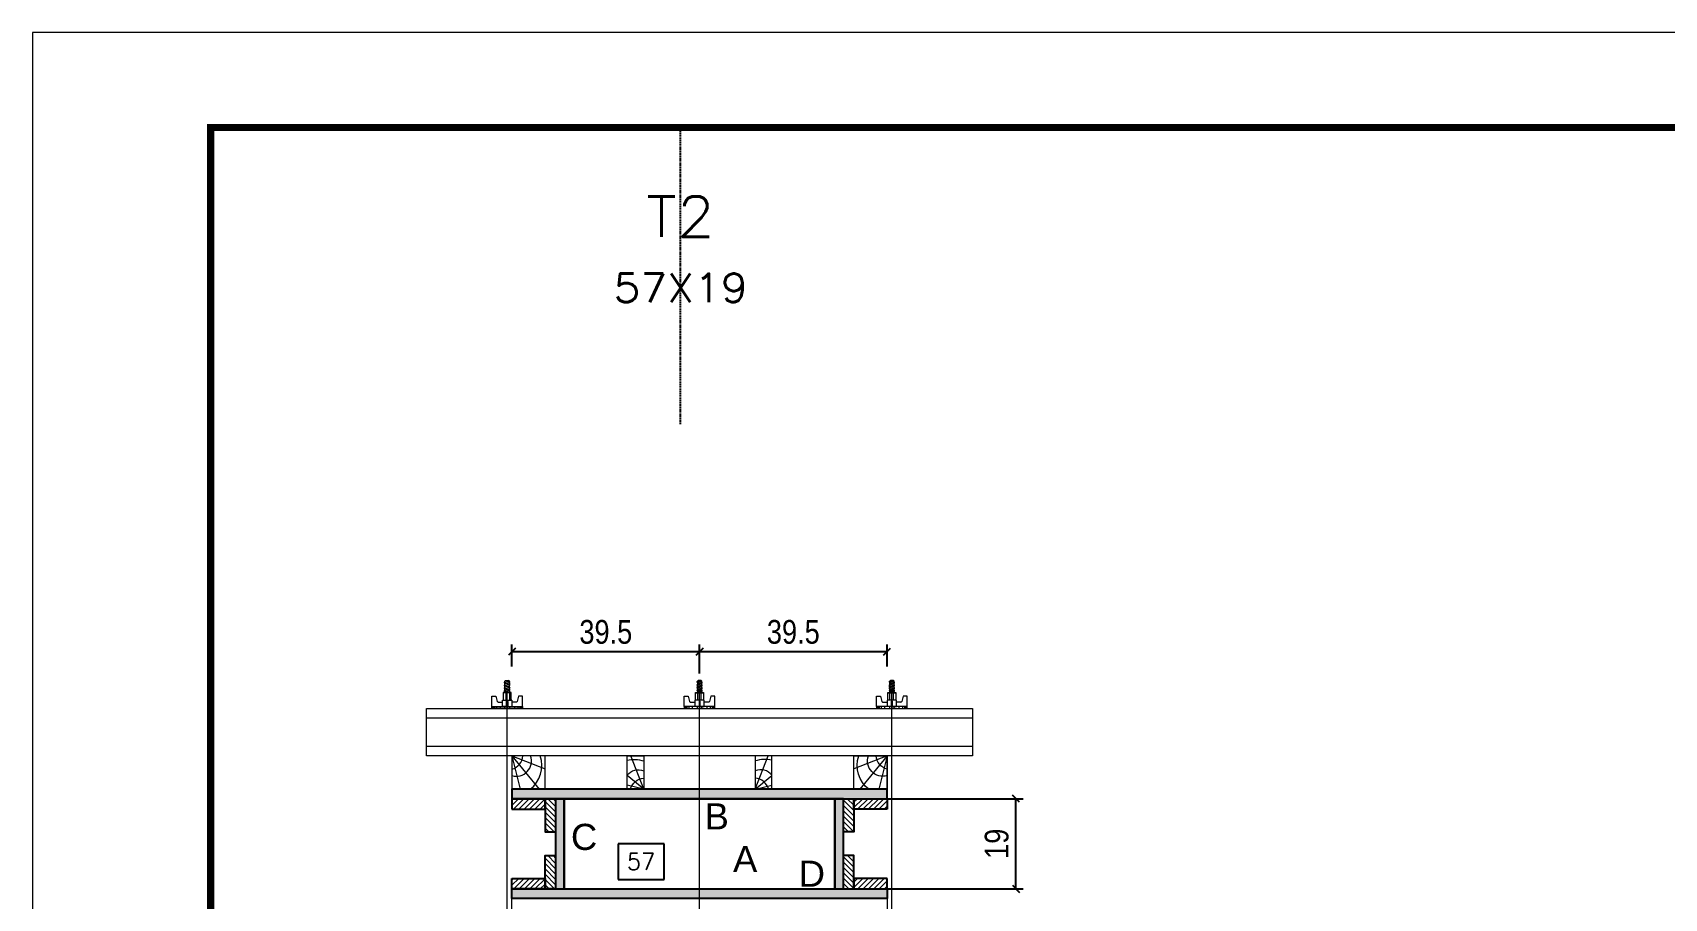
# Model space of a CAD drawing. Extents: x 14400 to 27878, y -21631 to 6985.
# Drawn here: x 17583 to 18271, y -6014 to -5650 of the extents above; entities that cross this region are included whole.
import ezdxf
from ezdxf.enums import TextEntityAlignment as Align

# ---------------------------------------------------------------- set-up
doc = ezdxf.new("R2010")
doc.units = 0
doc.linetypes.add('DASHED', pattern=[0.75, 0.5, -0.25])
doc.linetypes.add('HIDDEN', pattern=[0.375, 0.25, -0.125])
for name, color, linetype in [('CHAPA', 1, 'Continuous'), ('COTA', 241, 'Continuous'), ('MEIO_PONT', 93, 'Continuous'), ('Painéis', 200, 'Continuous'), ('SARRAFO', 251, 'Continuous'), ('Texto de Titulo', 7, 'Continuous'), ('Texto Qtd Sarr', 242, 'Continuous'), ('TEXTO_GERAL', 7, 'Continuous')]:
    doc.layers.add(name, color=color, linetype=linetype)
for name, color, linetype, lineweight in [('Folhas', 255, 'Continuous', 9), ('Hachura', 251, 'Continuous', 9), ('Madeira', 126, 'Continuous', 18), ('Perfil Metálico', 224, 'Continuous', 18), ('SARRAFO DE PRESSAO', 251, 'DASHED', 9), ('Texto Seção', 7, 'Continuous', 15)]:
    doc.layers.add(name, color=color, linetype=linetype, lineweight=lineweight)
doc.styles.add('ARIAL', font='arial.ttf')
doc.styles.add('COTA TECNICA 2X', font='techl___.ttf', dxfattribs={"height": 10})
doc.styles.add('ROMANS', font='romans.shx')
doc.dimstyles.new('SECAO PILAR', dxfattribs={"dimtxt": 10, "dimasz": 3, "dimexe": 3, "dimexo": 3, "dimgap": 3, "dimtad": 1, "dimdec": 1, "dimlfac": 0.5, "dimzin": 12, "dimdsep": 46, "dimtxsty": 'COTA TECNICA 2X', "dimblk1": 'OBLIQUE', "dimblk2": 'OBLIQUE', "dimsah": 1, "dimcen": 0.9, "dimclrd": 256, "dimclre": 256, "dimclrt": 256, "dimadec": 1, "dimazin": 3, "dimtfac": 1, "dimtdec": 1, "dimtmove": 0, "dimatfit": 3, "dimfxl": 1, "dimtolj": 1, "dimtzin": 12, "dimarcsym": 0})
doc.dimstyles.new('SECÇÃO 2', dxfattribs={"dimtxt": 7, "dimasz": 6, "dimexe": 0.18, "dimexo": 2, "dimgap": -4, "dimtad": 3, "dimdec": 1, "dimlfac": 0.5, "dimzin": 12, "dimdsep": 46, "dimtxsty": 'ROMANS', "dimblk": 'ARCHTICK', "dimcen": 0.09, "dimse1": 1, "dimse2": 1, "dimsd1": 1, "dimsd2": 1, "dimclrd": 180, "dimclre": 5, "dimclrt": 1, "dimadec": 0, "dimazin": 3, "dimtfac": 1, "dimtdec": 1, "dimtofl": 0, "dimtmove": 0, "dimatfit": 3, "dimldrblk": 'ARCHTICK', "dimfxl": 1, "dimtolj": 1, "dimtzin": 0, "dimarcsym": 0})
pattern_1 = [(225, (8440.4426, -28901.7645), (1.12253202, -1.12253202), [])]
pattern_2 = [(225, (8661.4426, -28901.7645), (1.12253202, -1.12253202), [])]

# ---------------------------------------------------------------- blocks, each defined once
blk = doc.blocks.new('9999999999')
at = {"layer": 'Folhas'}
blk.add_lwpolyline([(98138.98, 34190.21), (99623.98, 34190.21), (99623.98, 35240.21), (98138.98, 35240.21)], close=True, dxfattribs=at)
at = {"layer": 'Folhas', "color": 30, "const_width": 3}
blk.add_lwpolyline([(98213.98, 34230.21), (99583.98, 34230.21), (99583.98, 35200.21), (98213.98, 35200.21)], close=True, dxfattribs=at)
blk = doc.blocks.new('titulo1')
at = {"layer": 'Defpoints', "color": 252, "linetype": 'HIDDEN', "ltscale": 2}
blk.add_line((0, 0), (0, 125), dxfattribs=at)
at = {"layer": 'Defpoints', "style": 'ROMANS', "oblique": 15}
blk.add_attdef('FOLHA', text='', height=10, dxfattribs=at).set_placement((0, 15.58), align=Align.MIDDLE_CENTER)
at = {"layer": 'Texto Qtd Sarr', "color": 3, "style": 'ROMANS', "oblique": 15}
for tag, height, p in [('TITULO', 17, (0, 71.45)), ('SEÇÃO', 12, (0, 41.55))]:
    blk.add_attdef(tag, text='', height=height, dxfattribs=at).set_placement(p, align=Align.MIDDLE_CENTER)
blk = doc.blocks.new('*D2217')
at = {"layer": 'COTA', "color": 180, "lineweight": -2, "transparency": 16777216}
for p, q in [((17849.45, -5991.36), (17830.11, -5991.36)), ((17830.11, -5991.36), (17830.11, -6006.36)), ((17849.45, -6006.36), (17849.45, -5991.36)), ((17830.11, -6006.36), (17849.45, -6006.36))]:
    blk.add_line(p, q, dxfattribs=at)
at = {"layer": 'Defpoints', "color": 0, "transparency": 16777216}
for p in [(17807.39, -6010.36), (17921.39, -6010.36), (17921.39, -6010.36)]:
    blk.add_point(p, dxfattribs=at)
at = {"layer": 'COTA', "color": 1, "transparency": 16777216, "insert": (17839.78, -5998.86), "char_height": 7, "attachment_point": 5, "style": 'ROMANS'}
blk.add_mtext('\\A1;57', dxfattribs=at)
blk = doc.blocks.new('_ArchTick')
at = {"color": 0, "linetype": 'ByBlock', "const_width": 0.15}
blk.add_lwpolyline([(-0.5, -0.5), (0.5, 0.5)], dxfattribs=at)
blk = doc.blocks.new('_Oblique')
at = {"color": 0, "linetype": 'ByBlock', "lineweight": -2}
blk.add_line((-0.5, -0.5), (0.5, 0.5), dxfattribs=at)
blk = doc.blocks.new('*D2224')
at = {"layer": 'COTA', "lineweight": -2, "transparency": 16777216}
for p, q in [((17927.99, -5972.36), (18000.72, -5972.36)), ((17997.72, -6010.36), (17997.72, -5972.36)), ((17927.99, -6010.36), (18000.72, -6010.36))]:
    blk.add_line(p, q, dxfattribs=at)
at = {"layer": 'Defpoints', "color": 0, "transparency": 16777216}
for p in [(17924.99, -5972.36), (17997.72, -5972.36), (17924.99, -6010.36)]:
    blk.add_point(p, dxfattribs=at)
at = {"layer": 'COTA', "lineweight": -2, "transparency": 16777216, "xscale": 3, "yscale": 3, "zscale": 3}
for p, rotation in [((17997.72, -5972.36), 90), ((17997.72, -6010.36), 270)]:
    blk.add_blockref('_Oblique', p, dxfattribs=dict(at, rotation=rotation))
at = {"layer": 'COTA', "transparency": 16777216, "insert": (17989.63, -5991.36), "char_height": 10, "attachment_point": 5, "rotation": 90, "style": 'COTA TECNICA 2X'}
blk.add_mtext('\\A1;19', dxfattribs=at)
blk = doc.blocks.new('C')
at = {"layer": 'Hachura', "color": 0}
for p, q in [((0, 3.22), (0, -3.22)), ((0.45, 3.22), (0, 3.22)), ((0.46, 3.16), (0, 3.16)), ((0.46, 3.05), (0, 3.05)), ((0.46, 2.88), (0, 2.88)), ((0, 2.75), (0, -1.16)), ((0.46, 2.65), (0, 2.65)), ((0.46, 2.23), (0, 2.23)), ((0.46, 1.51), (0, 1.51)), ((0.39, 0.49), (0.17, 0.49)), ((0.45, -3.23), (0.45, 3.22)), ((0.45, 3.22), (2.58, 3.22)), ((1.74, 0.97), (0.45, 0.97)), ((1.45, 0.1), (0.45, 0.1)), ((1.35, 1.94), (1.35, 0.96)), ((2.58, 2.39), (1.47, 2.09)), ((1.74, -0.97), (1.74, 0.97)), ((1.74, 0.97), (1.74, 0.84)), ((1.74, 0.97), (1.74, 0.84)), ((1.74, 0.84), (3.35, 0.84)), ((3.35, 0.45), (1.74, 0.45)), ((2.58, 3.22), (2.58, 2.39)), ((3.32, 0.84), (3.32, -0.84)), ((3.35, 0.84), (3.35, -0.84)), ((3.68, 0.45), (3.35, 0.45)), ((3.84, -0.52), (3.35, 0.45)), ((3.35, 0.06), (3.67, -0.57)), ((3.68, 0.45), (4.16, -0.52)), ((3.72, 0.5), (4.25, -0.57)), ((4.37, -0.55), (3.83, 0.53)), ((4.15, 0.45), (3.93, 0.45)), ((4.42, -0.52), (3.93, 0.45)), ((4.15, 0.45), (4.26, 0.45)), ((4.26, 0.45), (4.74, -0.52)), ((4.3, 0.5), (4.83, -0.57)), ((4.95, -0.55), (4.41, 0.53)), ((4.51, 0.45), (4.84, 0.45)), ((5, -0.52), (4.51, 0.45)), ((4.84, 0.45), (5.32, -0.52)), ((4.88, 0.5), (5.41, -0.57)), ((5.53, -0.55), (4.99, 0.53)), ((5.58, -0.52), (5.09, 0.45)), ((5.42, 0.45), (5.09, 0.45)), ((5.58, -0.52), (5.09, 0.45)), ((5.42, 0.45), (5.74, -0.19)), ((5.46, 0.5), (5.74, -0.07)), ((5.74, 0.19), (5.57, 0.53)), ((5.74, 0.32), (5.68, 0.45)), ((5.68, 0.45), (5.74, 0.45)), ((5.74, 0.45), (5.9, 0.29)), ((5.74, 0.45), (5.74, -0.52)), ((5.9, -0.36), (5.9, 0.29)), ((0.45, 0), (0, 0)), ((0.46, -1.52), (0, -1.52)), ((0.46, -2.23), (0, -2.23)), ((0.46, -2.65), (0, -2.65)), ((0.46, -2.88), (0, -2.88)), ((0.46, -3.05), (0, -3.05)), ((0.46, -3.16), (0, -3.16)), ((0, -3.22), (2.57, -3.22)), ((0.08, -0.48), (0.29, -0.48)), ((0.29, -0.48), (0.4, -0.48)), ((0.45, 0), (0.45, -0.97)), ((0.45, -0.16), (1.45, -0.16)), ((0.45, -0.65), (0.45, -0.32)), ((0.45, -3.23), (0.45, -0.65)), ((0.45, -0.97), (1.74, -0.97)), ((1.35, -1.94), (1.35, -0.97)), ((2.58, -2.39), (1.47, -2.1)), ((3.35, -0.32), (1.74, -0.32)), ((3.35, -0.84), (1.74, -0.84)), ((2.58, -3.23), (2.58, -2.39)), ((3.35, -0.07), (3.58, -0.52)), ((3.35, -0.52), (3.58, -0.52)), ((3.84, -0.52), (4.16, -0.52)), ((4.42, -0.52), (4.74, -0.52)), ((4.63, -0.52), (4.74, -0.52)), ((5, -0.52), (5.32, -0.52)), ((5.58, -0.52), (5.74, -0.52)), ((5.74, -0.52), (5.9, -0.36)), ((5.74, -0.52), (5.74, -0.52))]:
    blk.add_line(p, q, dxfattribs=at)
for centre, radius, start, end in [((1.52, 1.94), 0.161, 104.7436, 180), ((1.44, -0.03), 0.129, 272.695, 87.305), ((3.81, 0.39), 0.143, 25.5688, 154.4312), ((4.39, 0.39), 0.143, 25.5688, 154.4312), ((4.97, 0.39), 0.143, 25.5688, 154.4312), ((5.55, 0.39), 0.143, 25.5688, 154.4312), ((0.17, -0.37), 0.174, 221.744, 317.8592), ((1.52, -1.94), 0.161, 180, 255.2564), ((3.71, -0.4), 0.174, 222.1408, 318.256), ((4.29, -0.4), 0.174, 222.1408, 318.256), ((4.87, -0.4), 0.174, 222.1408, 318.256), ((5.45, -0.4), 0.174, 222.1408, 318.256), ((5.61, -0.4), 0.174, 317.8592, 318.256)]:
    blk.add_arc(centre, radius, start, end, dxfattribs=at)
blk = doc.blocks.new('PONTALETE')
at = {"layer": 'Madeira'}
for q in [(2.71, 7), (7, 5.76), (7, 1.74)]:
    blk.add_line((0, 0), q, dxfattribs=at)
blk.add_lwpolyline([(0, 0), (7, 0), (7, 7), (0, 7)], close=True, dxfattribs=at)
for centre, radius, start, end in [((2.04, 0.06), 6.23, 37.2818, 109.0913), ((1.09, 0.9), 3.19, 343.603, 109.9847), ((-0.21, -0.78), 3.09, 14.6322, 86.0383)]:
    blk.add_arc(centre, radius, start, end, dxfattribs=at)
blk = doc.blocks.new('MEIO PONTALETE')
at = {"layer": 'Madeira'}
for q in [(2.71, 7), (3.5, 2.88), (3.5, 0.87)]:
    blk.add_line((0, 0), q, dxfattribs=at)
blk.add_lwpolyline([(0, 0), (3.5, 0), (3.5, 7), (0, 7)], close=True, dxfattribs=at)
for centre, radius, start, end in [((2.04, 0.06), 6.23, 76.4499, 109.0913), ((1.09, 0.9), 3.19, 40.9063, 109.9847), ((-0.21, -0.78), 3.09, 14.6322, 86.0383)]:
    blk.add_arc(centre, radius, start, end, dxfattribs=at)
blk = doc.blocks.new('*D2222')
at = {"layer": 'COTA', "lineweight": -2, "transparency": 16777216}
for p, q in [((17785.4, -5916.72), (17785.4, -5907.39)), ((17785.4, -5910.39), (17864.46, -5910.39)), ((17864.46, -5919.56), (17864.46, -5907.39))]:
    blk.add_line(p, q, dxfattribs=at)
at = {"layer": 'Defpoints', "color": 0, "transparency": 16777216}
for p in [(17864.46, -5910.39), (17785.4, -5919.72), (17864.46, -5922.56)]:
    blk.add_point(p, dxfattribs=at)
at = {"layer": 'COTA', "lineweight": -2, "transparency": 16777216, "xscale": 3, "yscale": 3, "zscale": 3, "rotation": 180}
blk.add_blockref('_Oblique', (17785.4, -5910.39), dxfattribs=at)
at = {"layer": 'COTA', "lineweight": -2, "transparency": 16777216, "xscale": 3, "yscale": 3, "zscale": 3}
blk.add_blockref('_Oblique', (17864.46, -5910.39), dxfattribs=at)
at = {"layer": 'COTA', "transparency": 16777216, "insert": (17824.93, -5902.14), "char_height": 10, "attachment_point": 5, "style": 'COTA TECNICA 2X'}
blk.add_mtext('\\A1;39.5', dxfattribs=at)
blk = doc.blocks.new('*D2223')
at = {"layer": 'COTA', "lineweight": -2, "transparency": 16777216}
for p, q in [((17864.46, -5919.56), (17864.46, -5907.39)), ((17864.46, -5910.39), (17943.39, -5910.39)), ((17943.39, -5916.72), (17943.39, -5907.39))]:
    blk.add_line(p, q, dxfattribs=at)
at = {"layer": 'Defpoints', "color": 0, "transparency": 16777216}
for p in [(17943.39, -5910.39), (17864.46, -5922.56), (17943.39, -5919.72)]:
    blk.add_point(p, dxfattribs=at)
at = {"layer": 'COTA', "lineweight": -2, "transparency": 16777216, "xscale": 3, "yscale": 3, "zscale": 3, "rotation": 180}
blk.add_blockref('_Oblique', (17864.46, -5910.39), dxfattribs=at)
at = {"layer": 'COTA', "lineweight": -2, "transparency": 16777216, "xscale": 3, "yscale": 3, "zscale": 3}
blk.add_blockref('_Oblique', (17943.39, -5910.39), dxfattribs=at)
at = {"layer": 'COTA', "transparency": 16777216, "insert": (17903.92, -5902.14), "char_height": 10, "attachment_point": 5, "style": 'COTA TECNICA 2X'}
blk.add_mtext('\\A1;39.5', dxfattribs=at)

msp = doc.modelspace()

# ---------------------------------------------------------------- hatches: boundary and pattern name
at = {"layer": 'Hachura'}
h = msp.add_hatch(color=256, dxfattribs=at)
h.dxf.hatch_style = 1
h.paths.add_polyline_path([(17943.394, -5972.356), (17943.394, -5968.356), (17785.394, -5968.356), (17785.394, -5972.356)])
h = msp.add_hatch(color=256, dxfattribs=at)
h.dxf.hatch_style = 1
h.paths.add_polyline_path([(17943.394, -5972.356), (17943.394, -5968.356), (17785.394, -5968.356), (17785.394, -5972.356)])
h = msp.add_hatch(dxfattribs=at)
h.set_pattern_fill('ANSI31', color=256, scale=0.5, angle=180, style=0)
h.set_pattern_definition(pattern_2)
h.paths.add_polyline_path([(17799.394, -5972.356), (17799.394, -5976.756), (17785.394, -5976.756), (17785.394, -5972.356)])
h = msp.add_hatch(dxfattribs=at)
h.set_pattern_fill('ANSI31', color=256, scale=0.5, angle=270, style=0)
h.set_pattern_definition([(315, (40695.2026, -15475.3082), (1.12253202, 1.12253202), [])])
h.paths.add_polyline_path([(17803.794, -5986.356), (17799.394, -5986.356), (17799.394, -5972.356), (17803.794, -5972.356)])
h = msp.add_hatch(color=256, dxfattribs=at)
h.dxf.hatch_style = 1
h.paths.add_polyline_path([(17803.794, -6010.356), (17807.394, -6010.356), (17807.394, -5972.356), (17803.794, -5972.356)])
h = msp.add_hatch(color=256, dxfattribs=at)
h.dxf.hatch_style = 1
h.paths.add_polyline_path([(17803.794, -6010.356), (17807.394, -6010.356), (17807.394, -5972.356), (17803.794, -5972.356)])
h = msp.add_hatch(color=256, dxfattribs=at)
h.dxf.hatch_style = 1
h.paths.add_polyline_path([(17921.394, -6010.356), (17924.994, -6010.356), (17924.994, -5972.356), (17921.394, -5972.356)])
h = msp.add_hatch(color=256, dxfattribs=at)
h.dxf.hatch_style = 1
h.paths.add_polyline_path([(17921.394, -6010.356), (17924.994, -6010.356), (17924.994, -5972.356), (17921.394, -5972.356)])
h = msp.add_hatch(dxfattribs=at)
h.set_pattern_fill('ANSI31', color=256, scale=0.5, angle=270, style=0)
h.set_pattern_definition([(315, (40691.2026, -15475.3082), (1.12253202, 1.12253202), [])])
h.paths.add_polyline_path([(17924.994, -5986.356), (17929.394, -5986.356), (17929.394, -5972.356), (17924.994, -5972.356)])
h = msp.add_hatch(dxfattribs=at)
h.set_pattern_fill('ANSI31', color=256, scale=0.5, angle=180, style=0)
h.set_pattern_definition(pattern_1)
h.paths.add_polyline_path([(17929.394, -5972.356), (17929.394, -5976.756), (17943.394, -5976.756), (17943.394, -5972.356)])
h = msp.add_hatch(dxfattribs=at)
h.set_pattern_fill('ANSI31', color=256, scale=0.5, angle=270, style=0)
h.set_pattern_definition([(315, (40695.2026, -15463.3082), (1.12253202, 1.12253202), [])])
h.paths.add_polyline_path([(17803.794, -5996.356), (17799.394, -5996.356), (17799.394, -6010.356), (17803.794, -6010.356)])
h = msp.add_hatch(dxfattribs=at)
h.set_pattern_fill('ANSI31', color=256, scale=0.5, angle=270, style=0)
h.set_pattern_definition([(315, (40691.2026, -15463.3082), (1.12253202, 1.12253202), [])])
h.paths.add_polyline_path([(17924.994, -5996.356), (17929.394, -5996.356), (17929.394, -6010.356), (17924.994, -6010.356)])
h = msp.add_hatch(dxfattribs=at)
h.set_pattern_fill('ANSI31', color=256, scale=0.5, angle=180, style=0)
h.set_pattern_definition(pattern_2)
h.paths.add_polyline_path([(17799.394, -6010.356), (17799.394, -6005.956), (17785.394, -6005.956), (17785.394, -6010.356)])
h = msp.add_hatch(dxfattribs=at)
h.set_pattern_fill('ANSI31', color=256, scale=0.5, angle=180, style=0)
h.set_pattern_definition(pattern_1)
h.paths.add_polyline_path([(17929.394, -6010.356), (17929.394, -6005.956), (17943.394, -6005.956), (17943.394, -6010.356)])
h = msp.add_hatch(color=256, dxfattribs=at)
h.dxf.hatch_style = 1
h.paths.add_polyline_path([(17943.394, -6010.356), (17943.394, -6014.356), (17785.394, -6014.356), (17785.394, -6010.356)])
h = msp.add_hatch(color=256, dxfattribs=at)
h.dxf.hatch_style = 1
h.paths.add_polyline_path([(17943.394, -6010.356), (17943.394, -6014.356), (17785.394, -6014.356), (17785.394, -6010.356)])

# ---------------------------------------------------------------- linework, layer by layer
at = {"layer": 'CHAPA'}
for points in [[(17943.394, -5972.356), (17943.394, -5968.356), (17785.394, -5968.356), (17785.394, -5972.356)], [(17943.394, -5972.356), (17943.394, -5968.356), (17785.394, -5968.356), (17785.394, -5972.356)], [(17803.794, -6010.356), (17807.394, -6010.356), (17807.394, -5972.356), (17803.794, -5972.356)], [(17803.794, -6010.356), (17807.394, -6010.356), (17807.394, -5972.356), (17803.794, -5972.356)], [(17921.394, -6010.356), (17924.994, -6010.356), (17924.994, -5972.356), (17921.394, -5972.356)], [(17921.394, -6010.356), (17924.994, -6010.356), (17924.994, -5972.356), (17921.394, -5972.356)], [(17943.394, -6010.356), (17943.394, -6014.356), (17785.394, -6014.356), (17785.394, -6010.356)], [(17943.394, -6010.356), (17943.394, -6014.356), (17785.394, -6014.356), (17785.394, -6010.356)]]:
    msp.add_lwpolyline(points, close=True, dxfattribs=at)
at = {"layer": 'Hachura'}
for p, q in [((17783.394, -6059.157), (17783.385, -5927.356)), ((17864.389, -6059.157), (17864.397, -5927.356)), ((17945.395, -6059.157), (17945.404, -5927.356))]:
    msp.add_line(p, q, dxfattribs=at)
at = {"layer": 'Madeira'}
for points in [[(17943.394, -5968.356), (17943.394, -5954.356), (17785.394, -5954.356), (17785.394, -5968.356)], [(17943.394, -6014.356), (17943.394, -6028.356), (17785.394, -6028.356), (17785.394, -6014.356)]]:
    msp.add_lwpolyline(points, close=True, dxfattribs=at)
at = {"layer": 'Painéis'}
msp.add_lwpolyline([(17807.394, -5972.356), (17807.394, -6010.356), (17921.394, -6010.356), (17921.394, -5972.356)], close=True, dxfattribs=at)
at = {"layer": 'Perfil Metálico'}
for points in [[(17979.394, -5934.356), (17979.394, -5954.356), (17749.394, -5954.356), (17749.394, -5934.356)], [(17749.394, -5950.356), (17749.394, -5938.356), (17979.394, -5938.356), (17979.394, -5950.356)]]:
    msp.add_lwpolyline(points, close=True, dxfattribs=at)
at = {"layer": 'SARRAFO'}
for points in [[(17785.394, -5976.756), (17799.394, -5976.756), (17799.394, -5972.356), (17785.394, -5972.356)], [(17943.394, -5976.756), (17929.394, -5976.756), (17929.394, -5972.356), (17943.394, -5972.356)], [(17785.394, -6005.956), (17799.394, -6005.956), (17799.394, -6010.356), (17785.394, -6010.356)], [(17943.394, -6005.956), (17929.394, -6005.956), (17929.394, -6010.356), (17943.394, -6010.356)]]:
    msp.add_lwpolyline(points, close=True, dxfattribs=at)
for points in [[(17803.794, -5972.356), (17799.394, -5972.356), (17799.394, -5986.356), (17803.794, -5986.356)], [(17924.994, -5972.356), (17929.394, -5972.356), (17929.394, -5986.356), (17924.994, -5986.356)], [(17803.794, -6010.356), (17799.394, -6010.356), (17799.394, -5996.356), (17803.794, -5996.356)], [(17924.994, -6010.356), (17929.394, -6010.356), (17929.394, -5996.356), (17924.994, -5996.356)]]:
    msp.add_lwpolyline(points, dxfattribs=at)

# ---------------------------------------------------------------- block references
at = {"layer": 'Hachura', "linetype": 'Continuous', "yscale": 2, "zscale": 2}
for p, xscale, rotation in [((17783.395, -5934.356), -2, 270), ((17864.388, -5934.356), 2, 90), ((17945.394, -5934.356), 2, 90)]:
    msp.add_blockref('C', p, dxfattribs=dict(at, xscale=xscale, rotation=rotation))
at = {"layer": 'MEIO_PONT', "yscale": 2, "zscale": 2}
for p, xscale, rotation in [((17785.394, -5954.356), 2, 269.9999999999999), ((17943.394, -5954.356), -2, 90)]:
    msp.add_blockref('PONTALETE', p, dxfattribs=dict(at, xscale=xscale, rotation=rotation))
at = {"layer": 'MEIO_PONT', "yscale": 1.999999997962732, "zscale": 1.999999997962732}
for p, xscale in [((17840.894, -5968.356), -1.999999997962732), ((17887.894, -5968.356), 1.999999997962732)]:
    msp.add_blockref('MEIO PONTALETE', p, dxfattribs=dict(at, xscale=xscale))
at = {"layer": 'SARRAFO DE PRESSAO', "color": 6, "linetype": 'ByBlock'}
msp.add_blockref('9999999999', (-80555.511, -40889.804), dxfattribs=at)
at = {"layer": 'Texto Seção'}
ref = msp.add_blockref('titulo1', (17856.462, -5814.599), dxfattribs=at)
ref.add_attrib('TITULO', 'T2', dxfattribs={"layer": 'Texto de Titulo', "color": 7, "height": 17, "style": 'ROMANS', "width": 1.1}).set_placement((17856.462, -5727.099), align=Align.MIDDLE_CENTER)
ref.add_attrib('SEÇÃO', '57X19', dxfattribs={"layer": 'Texto de Titulo', "color": 7, "height": 12, "style": 'ROMANS', "width": 1.1}).set_placement((17856.462, -5757.099), align=Align.MIDDLE_CENTER)

# ---------------------------------------------------------------- texts
at = {"layer": 'TEXTO_GERAL', "style": 'ARIAL'}
for s, p in [('B', (17871.652, -5979.807)), ('C', (17815.785, -5988.453)), ('A', (17883.64, -5997.777)), ('D', (17911.733, -6003.963))]:
    msp.add_text(s, height=11, dxfattribs=at).set_placement(p, align=Align.MIDDLE_CENTER)

# ---------------------------------------------------------------- dimensions: what is measured, and where the dimension line sits
at = {"layer": 'COTA'}
for base, p1, p2, picture, middle in [((17864.456, -5910.392), (17785.399, -5919.723), (17864.456, -5922.556), '*D2222', (17824.928, -5902.144)), ((17943.39, -5910.392), (17864.456, -5922.556), (17943.39, -5919.723), '*D2223', (17903.923, -5902.144))]:
    dim = msp.add_linear_dim(base=base, p1=p1, p2=p2, dimstyle='SECAO PILAR', dxfattribs=at)
    dim.commit()
    dim.dimension.update_dxf_attribs({"geometry": picture, "text_midpoint": middle})
dim = msp.add_linear_dim(base=(17997.717, -5972.356), p1=(17924.994, -6010.356), p2=(17924.994, -5972.356), angle=90, dimstyle='SECAO PILAR', dxfattribs=at)
dim.commit()
dim.dimension.update_dxf_attribs({"geometry": '*D2224', "text_midpoint": (17989.63, -5991.356)})
dim = msp.add_linear_dim(base=(17921.394, -6010.356), p1=(17807.394, -6010.356), p2=(17921.394, -6010.356), dimstyle='SECÇÃO 2', dxfattribs=at)
dim.commit()
dim.dimension.update_dxf_attribs({"geometry": '*D2217', "text_midpoint": (17839.78, -6010.356), "dimtype": 160})

doc.saveas('drawing.dxf')
